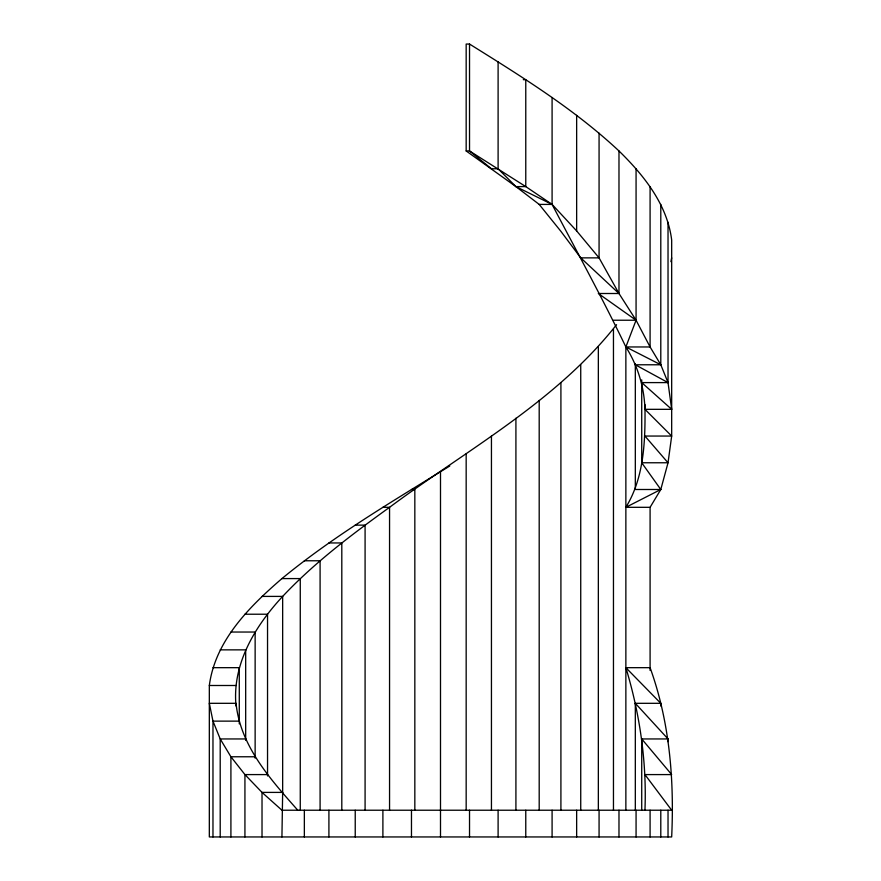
<?xml version="1.0" encoding="UTF-8"?>
<svg xmlns="http://www.w3.org/2000/svg" width="881" height="881" viewBox="0 0 881 881"><rect width="100%" height="100%" fill="white"/><g stroke="black" fill="none" stroke-linecap="round" stroke-linejoin="round"><path stroke-width="1.32" d="M466.17 150.959L469.529 150.959L525.77 186.596L552.09 204.414C576.934 251.812 602.736 298.725 625.862 346.96C637.734 365.736 644.286 387.1 644.947 409.324L671.674 409.324L668.029 382.596L660.794 364.778L650.09 346.96L636.071 320.232L618.98 293.505L580.733 257.869L560.911 231.351L539.194 204.414L515.914 186.596L466.17 150.959L466.17 44.05L469.529 44.05C521.475 76.493 574.06 108.969 618.98 150.959C643.791 175.242 667.291 204.458 671.674 240.05L671.674 436.051L668.029 462.767L660.794 489.495L650.09 507.313L625.862 507.313C644.639 476.852 645.377 439.278 644.947 404.522M236.053 706.055C231.868 664.153 255.193 625.939 282.658 596.404C314.539 562.507 351.915 534.448 389.556 507.313C467.172 449.574 555.834 401.879 616.557 324.682M644.947 810.223C646.852 762.01 639.815 713.797 625.862 667.677L650.09 667.677C669.67 721.858 674.317 779.762 671.674 836.95L209.326 836.95L209.326 685.495C215.239 640.652 249.29 606.789 281.931 578.586C334.075 535.67 392.486 501.388 449.795 465.983M670.893 261.679L671.674 257.869M660.794 204.414L660.794 364.778L625.862 346.96L636.071 320.232L636.071 168.778M625.862 507.313L660.794 489.495L641.72 462.767L641.72 379.854M523.303 79.686L525.77 79.686L525.77 186.596L515.914 186.596L498.106 168.778L498.106 61.868M498.106 168.778L491.444 168.778L469.529 150.959L469.529 44.05M539.194 204.414L552.09 204.414L576.648 230.921L599.069 257.869L618.98 293.505L598.342 293.505L636.071 320.232L613.462 320.232M580.733 257.869L599.069 257.869L599.069 133.141M625.862 346.96L650.09 346.96L650.09 186.596M660.794 364.778L635.322 364.778L668.029 382.596L668.029 222.232M668.029 382.596L641.72 382.596L671.674 409.324M641.72 462.767L668.029 462.767L644.947 436.051L671.674 436.051L644.947 409.324M411.471 489.495L414.83 489.495L414.83 810.223M660.794 489.495L635.322 489.495L635.322 363.534M382.894 507.313L389.556 507.313L389.556 810.223M355.23 525.131L365.086 525.131L365.086 810.223M328.91 542.949L341.806 542.949L341.806 810.223M304.352 560.768L320.089 560.768L320.089 810.223M281.931 578.586L300.267 578.586L300.267 810.223M262.02 596.404L282.658 596.404L282.658 793.781M244.929 614.222L267.538 614.222L267.538 775.963M230.91 632.04L255.138 632.04L255.138 758.145M220.206 649.859L245.678 649.859L245.678 740.326M212.971 667.677L239.28 667.677L239.28 723.874M209.326 685.495L236.053 685.495M635.322 810.223L635.322 703.313L660.794 703.313L660.794 706.044M239.28 721.132L212.971 721.132L209.326 703.313L236.053 703.313C240.282 746.119 270.632 779.465 297.778 810.223M245.678 738.95L220.206 738.95L212.971 721.132L212.971 836.95M641.72 810.223L641.72 738.95L668.029 738.95L668.029 741.67M255.138 756.768L230.91 756.768L220.206 738.95L220.206 836.95M267.538 774.586L244.929 774.586L230.91 756.768L230.91 836.95M515.914 186.596L552.09 204.414L552.09 97.505M625.862 667.677L660.794 703.313M635.322 703.313L668.029 738.95M641.72 738.95L671.674 774.586L644.947 774.586L671.674 810.223L281.931 810.223L262.02 792.404L244.929 774.586L244.929 836.95M668.029 810.223L668.029 836.95M660.794 810.223L660.794 836.95M650.09 507.313L650.09 670.43M650.09 810.223L650.09 836.95M636.071 810.223L636.071 836.95M625.862 345.583L625.862 810.223M618.98 150.959L618.98 293.505M618.98 810.223L618.98 836.95M613.462 329.142L613.462 810.223M599.069 810.223L599.069 836.95M598.342 346.96L598.342 810.223M580.733 364.778L580.733 810.223M576.648 115.323L576.648 230.921M576.648 810.223L576.648 836.95M560.911 382.596L560.911 810.223M552.09 810.223L552.09 836.95M539.194 400.415L539.194 810.223M525.77 810.223L525.77 836.95M515.914 418.233L515.914 810.223M498.106 810.223L498.106 836.95M491.444 436.051L491.444 810.223M469.529 810.223L469.529 836.95M466.17 453.858L466.17 810.223M440.5 471.676L440.5 836.95M411.471 810.223L411.471 836.95M382.894 810.223L382.894 836.95M355.23 810.223L355.23 836.95M328.91 810.223L328.91 836.95M304.352 810.223L304.352 836.95M281.931 836.95L282.658 792.404L262.02 792.404L262.02 836.95"/></g></svg>
